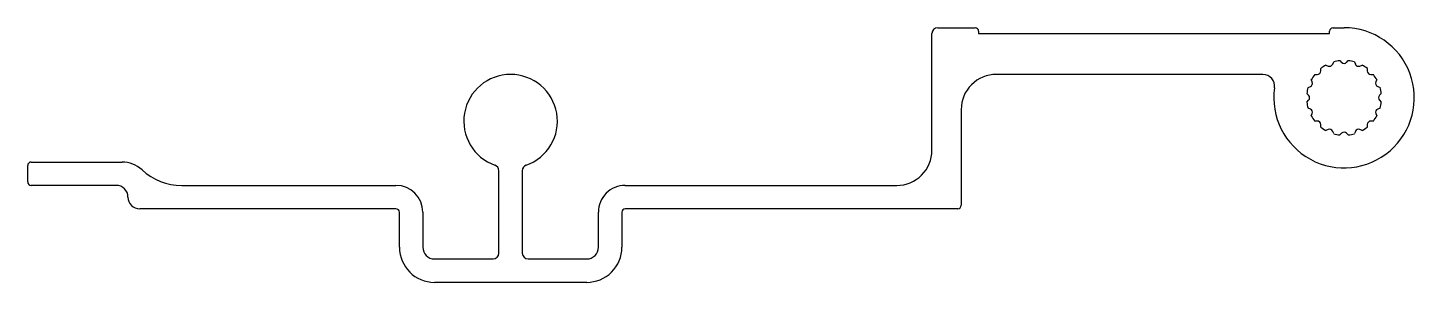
# Model space of a CAD drawing. Extents: x 1012 to 1131, y 504 to 526.
import ezdxf

# ---------------------------------------------------------------- set-up
doc = ezdxf.new("R2010")
doc.units = 0
doc.layers.get('0').update_dxf_attribs({"linetype": 'CONTINUOUS'})

msp = doc.modelspace()

# ---------------------------------------------------------------- linework, layer by layer
for p, q in [((1090.01, 526.19), (1093.2, 526.19)), ((1123.8, 526.19), (1124.73, 526.19)), ((1089.51, 515.69), (1089.51, 525.69)), ((1093.5, 525.89), (1093.5, 525.69)), ((1093.5, 525.69), (1123.5, 525.69)), ((1123.5, 525.69), (1123.5, 525.89)), ((1117.8, 522.19), (1095.01, 522.19)), ((1092.01, 519.19), (1092.01, 510.99)), ((1012.23, 512.99), (1012.23, 514.39)), ((1012.53, 514.69), (1020.3, 514.69)), ((1052.5, 506.89), (1052.5, 513.95)), ((1054.5, 513.95), (1054.5, 506.89)), ((1019.8, 512.69), (1012.53, 512.69)), ((1025.4, 512.69), (1043.7, 512.69)), ((1063.3, 512.69), (1086.51, 512.69)), ((1043.7, 510.69), (1021.81, 510.69)), ((1044, 507.39), (1044, 510.39)), ((1046, 510.39), (1046, 507.39)), ((1061.01, 507.39), (1061.01, 510.39)), ((1063.01, 510.39), (1063.01, 507.39)), ((1091.71, 510.69), (1063.3, 510.69)), ((1047, 506.39), (1052, 506.39)), ((1055, 506.39), (1060.01, 506.39)), ((1060.01, 504.39), (1047, 504.39))]:
    msp.add_line(p, q)
at = {"color": 0}
for p, q in [((1122.74, 522.49), (1122.74, 522.7)), ((1123.18, 522.99), (1123.38, 522.91)), ((1123.77, 523.07), (1123.85, 523.27)), ((1124.37, 523.37), (1124.52, 523.22)), ((1124.94, 523.22), (1125.09, 523.37)), ((1125.61, 523.27), (1125.7, 523.07)), ((1126.09, 522.91), (1126.28, 522.99)), ((1126.72, 522.7), (1126.72, 522.49)), ((1122.01, 521.55), (1121.93, 521.75)), ((1122.23, 522.19), (1122.44, 522.19)), ((1127.02, 522.19), (1127.24, 522.19)), ((1127.53, 521.75), (1127.45, 521.55)), ((1121.7, 520.41), (1121.55, 520.56)), ((1121.66, 521.08), (1121.85, 521.16)), ((1127.61, 521.16), (1127.81, 521.08)), ((1127.91, 520.56), (1127.76, 520.41)), ((1121.55, 519.83), (1121.7, 519.98)), ((1121.85, 519.23), (1121.66, 519.31)), ((1127.81, 519.31), (1127.61, 519.23)), ((1127.76, 519.98), (1127.91, 519.83)), ((1121.93, 518.64), (1122.01, 518.84)), ((1122.44, 518.2), (1122.23, 518.2)), ((1122.74, 517.69), (1122.74, 517.9)), ((1126.72, 517.9), (1126.72, 517.69)), ((1127.24, 518.2), (1127.02, 518.2)), ((1127.45, 518.84), (1127.53, 518.64)), ((1123.38, 517.48), (1123.18, 517.4)), ((1123.85, 517.12), (1123.77, 517.31)), ((1124.52, 517.16), (1124.37, 517.01)), ((1125.09, 517.01), (1124.94, 517.16)), ((1125.7, 517.31), (1125.61, 517.12)), ((1126.28, 517.4), (1126.09, 517.48))]:
    msp.add_line(p, q, dxfattribs=at)
for centre, radius, start, end in [((1090.01, 525.69), 0.5, 90, 180), ((1093.2, 525.89), 0.3, 360, 90), ((1124.73, 520.19), 6, 171.7865, 90), ((1123.8, 525.89), 0.3, 90, 180), ((1053.5, 518.19), 4, 289.4712, 250.5288), ((1095.01, 519.19), 3, 89.9999, 180), ((1117.8, 521.19), 1, 351.7865, 89.9999), ((1086.51, 515.69), 3, 269.9998, 360), ((1012.53, 514.39), 0.3, 90, 180), ((1020.3, 512.19), 2.5, 47.1889, 90), ((1052, 513.95), 0.5, 0, 70.5288), ((1055, 513.95), 0.5, 109.4712, 180), ((1025.4, 517.69), 5, 227.1889, 269.9999), ((1012.53, 512.99), 0.3, 180, 270), ((1019.8, 511.69), 1, 0, 90), ((1043.7, 510.39), 2.3, 360, 89.9999), ((1063.3, 510.39), 2.3, 90.0009, 180.0011), ((1021.8, 511.69), 1, 180.1155, 270.0814), ((1091.71, 510.99), 0.3, 269.9997, 360), ((1043.7, 510.39), 0.3, 0.0012, 90.001), ((1063.3, 510.39), 0.3, 90.0069, 180.0072), ((1047, 507.39), 3, 180.0001, 269.9999), ((1047, 507.39), 1, 180, 270), ((1060.01, 507.39), 3, 269.9999, 0), ((1060.01, 507.39), 1, 270, 0), ((1052, 506.89), 0.5, 270, 0), ((1055, 506.89), 0.5, 180, 270)]:
    msp.add_arc(centre, radius, start, end)
for centre, radius, start, end in [((1124.73, 520.19), 3.2, 119.0004, 128.4996), ((1123.49, 523.19), 0.3, 247.5, 337.5), ((1124.73, 520.19), 3.2, 96.5004, 105.9996), ((1124.73, 523.44), 0.3, 225, 315), ((1124.73, 520.19), 3.2, 74.0004, 83.4996), ((1125.97, 523.19), 0.3, 202.5, 292.5), ((1124.73, 520.19), 3.2, 51.5004, 60.9996), ((1121.74, 521.43), 0.3, 292.5, 22.5), ((1124.73, 520.19), 3.2, 141.5004, 150.9996), ((1122.44, 522.49), 0.3, 270, 360), ((1127.02, 522.49), 0.3, 180, 270), ((1124.73, 520.19), 3.2, 29.0004, 38.4996), ((1127.73, 521.43), 0.3, 157.5, 247.5), ((1124.73, 520.19), 3.2, 164.0004, 173.4996), ((1121.49, 520.19), 0.3, 315, 45), ((1127.97, 520.19), 0.3, 135, 225), ((1124.73, 520.19), 3.2, 6.5004, 15.9996), ((1124.73, 520.19), 3.2, 186.5004, 195.9996), ((1121.74, 518.95), 0.3, 337.5, 67.5), ((1127.73, 518.95), 0.3, 112.5, 202.5), ((1124.73, 520.19), 3.2, 344.0004, 353.4996), ((1124.73, 520.19), 3.2, 209.0004, 218.4996), ((1122.44, 517.9), 0.3, 360, 90), ((1127.02, 517.9), 0.3, 90, 180), ((1124.73, 520.19), 3.2, 321.5004, 330.9996), ((1124.73, 520.19), 3.2, 231.5004, 240.9996), ((1123.49, 517.2), 0.3, 22.5, 112.5), ((1124.73, 520.19), 3.2, 254.0004, 263.4996), ((1124.73, 516.95), 0.3, 45, 135), ((1124.73, 520.19), 3.2, 276.5004, 285.9996), ((1125.97, 517.2), 0.3, 67.5, 157.5), ((1124.73, 520.19), 3.2, 299.0004, 308.4996)]:
    msp.add_arc(centre, radius, start, end, dxfattribs=at)

doc.saveas('drawing.dxf')
